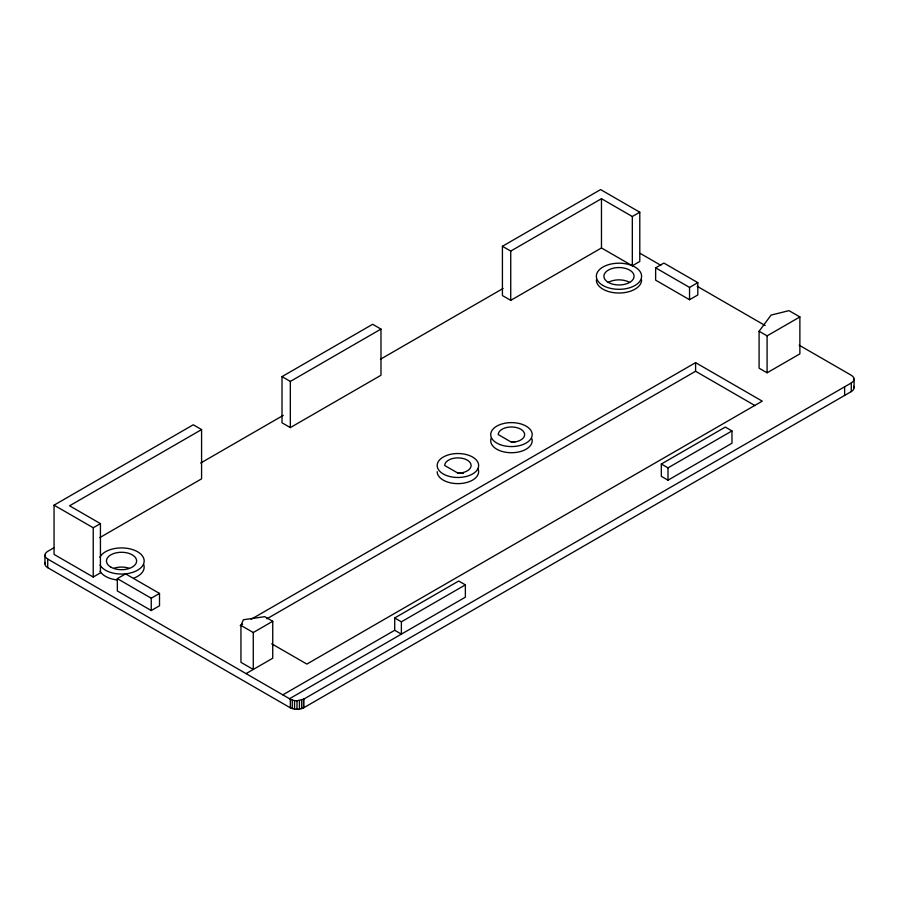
<?xml version="1.0" encoding="UTF-8"?>
<svg xmlns="http://www.w3.org/2000/svg" width="899" height="899" viewBox="0 0 899 899"><rect width="100%" height="100%" fill="white"/><g stroke="black" fill="none" stroke-linecap="round" stroke-linejoin="round"><path stroke-width="1.35" d="M44.95 563.83L44.95 555.211M853.724 386.334A9.428 5.439 0 0 1 851.286 391.582L303.66 707.816L299.434 709.221L294.557 709.221L290.332 707.816L47.714 567.674L47.714 559.054A9.428 5.439 0 0 1 47.714 551.357L53.783 547.851M54.052 505.159L54.052 554.413L93.226 577.034L100.43 572.877L100.43 523.623L69.571 505.8L201.578 429.587L193.263 424.778L54.052 505.159L93.226 527.769L93.226 577.034M117.342 578.641L117.342 590.958L151.246 610.533L159.516 605.769L159.516 593.452L125.602 573.865L117.342 578.641L151.246 598.228L151.246 610.533M201.578 429.587L201.578 478.841L99.845 537.58M240.954 625.401L240.954 662.338L253.271 669.463L272.734 658.225L272.734 621.276L264.733 616.658L243.404 619.737L240.954 625.401L253.271 632.525L253.271 669.463L246.068 673.621L47.714 559.054M290.332 707.816L290.332 699.197L246.068 673.621M292.276 708.682L292.276 700.063L290.332 699.197M294.557 709.221L294.557 700.602L292.276 700.063M296.996 709.412L296.996 700.793L303.66 699.197L851.286 382.963A9.428 5.439 0 0 0 851.286 375.265L799.121 345.149M299.434 709.221L299.434 700.602M301.704 708.682L301.704 700.063M303.581 707.85L303.581 699.231M303.66 707.816L303.66 699.197M394.717 617.961L401.381 621.816L401.37 634.132L394.706 630.266L394.717 617.961L458.704 581.024L465.367 584.867L465.367 597.183L289.523 698.737M661.327 464.019L661.327 476.335L667.991 480.19L731.977 443.241L731.977 430.924L725.313 427.081L661.327 464.019L667.991 467.873L667.991 480.19M266.924 618.793L695.59 371.265L695.59 362.645L762.24 401.145L306.862 664.08L271.712 643.785M759.093 331.248L759.082 368.185L767.083 372.804L799.874 353.88L799.885 316.931L789.007 310.649L771.095 315.077L759.093 331.248L767.094 335.866L799.885 316.931M767.083 372.804L767.094 335.866M844.622 395.425L844.622 386.806M851.286 391.582L851.286 382.963M854.05 387.739L854.05 379.12M502.417 246.292L600.611 189.588L639.785 212.209L639.796 261.463L632.323 265.778L601.476 247.967L601.465 198.701L510.733 251.091L502.417 246.292L502.417 295.546L510.733 300.356L601.476 247.967M282.016 376.614L372.658 324.281L380.974 329.079L380.985 375.265L290.332 427.598L282.016 422.8L282.016 376.614L290.332 381.423L290.332 427.598M290.332 381.423L380.974 329.079M200.702 463.03L283.275 415.36M380.412 359.274L503.058 288.467M93.226 527.769L100.43 523.623M601.465 198.701L632.323 216.513L639.785 212.209M655.641 267.846L663.9 263.07L697.815 282.646L697.815 294.962L689.544 299.727L655.641 280.151L655.641 267.846L689.544 287.422L697.815 282.646M151.246 598.228L159.516 593.452M240.202 625.592L242.629 624.198M251.136 619.287L695.59 362.645M253.271 632.525L272.734 621.276M401.381 621.816L465.367 584.867M667.991 467.873L731.977 430.924M282.859 694.848L394.706 630.266M294.557 700.602L296.996 700.793M640.212 253.394L660.832 265.306M697.231 286.32L765.161 325.539M695.59 371.265L754.969 405.573M689.544 287.422L689.544 299.727M632.323 216.513L632.323 265.778M510.733 251.091L510.733 300.356M47.714 567.674A9.428 5.439 0 0 1 45.276 562.414M641.594 279.937A22.621 13.058 0 0 1 618.995 293.018A22.621 13.058 0 0 1 596.352 279.96M608.308 282.41A15.081 8.709 0 0 1 629.637 282.41M143.559 564.179A22.621 13.058 0 0 1 133.895 578.091M116.87 579.922A22.621 13.058 0 0 1 100.036 571.202M113.993 568.224A15.081 8.709 0 0 1 129.074 568.224M99.879 557.2A22.621 13.058 0 0 1 134.58 550.312A22.621 13.058 0 0 1 134.974 571.494A22.621 13.058 0 0 1 100.036 565.044M457.917 472.66A13.193 7.619 0 0 1 463.491 473.368M511.452 441.746A13.193 7.619 0 0 1 514.869 442.005M531.792 438.431A20.733 11.979 0 0 1 510.969 452.725A20.733 11.979 0 0 1 491.315 437.88M477.942 468.604A20.733 11.979 0 0 1 443.252 473.975A20.733 11.979 0 0 1 452.545 453.939A20.733 11.979 0 0 1 477.942 468.604A20.733 11.979 0 0 1 460.625 483.527A20.733 11.979 0 0 1 437.172 471.66M511.452 442.218L498.26 434.588A13.193 7.619 0 0 1 508.036 427.239A13.193 7.619 0 0 1 522.881 430.79L524.196 432.621A13.193 7.619 0 0 1 511.452 442.218M457.917 473.121L444.713 465.502A13.193 7.619 0 0 1 457.917 457.883A13.193 7.619 0 0 1 471.11 465.502A13.193 7.619 0 0 1 457.917 473.121M110.869 567.145A15.081 8.709 0 0 0 136.097 563.246A15.081 8.709 0 0 0 117.634 552.57A15.081 8.709 0 0 0 110.869 567.145M608.308 282.41A15.081 8.709 0 0 0 633.548 278.51A15.081 8.709 0 0 0 615.073 267.846A15.081 8.709 0 0 0 608.308 282.41M602.993 285.5A22.621 13.058 0 0 0 640.83 279.623A22.621 13.058 0 0 0 613.107 263.643A22.621 13.058 0 0 0 602.993 285.5M499.9 444.544A20.733 11.979 0 0 0 532.141 435.397A20.733 11.979 0 0 0 502.305 423.845A20.733 11.979 0 0 0 499.9 444.544"/></g></svg>
